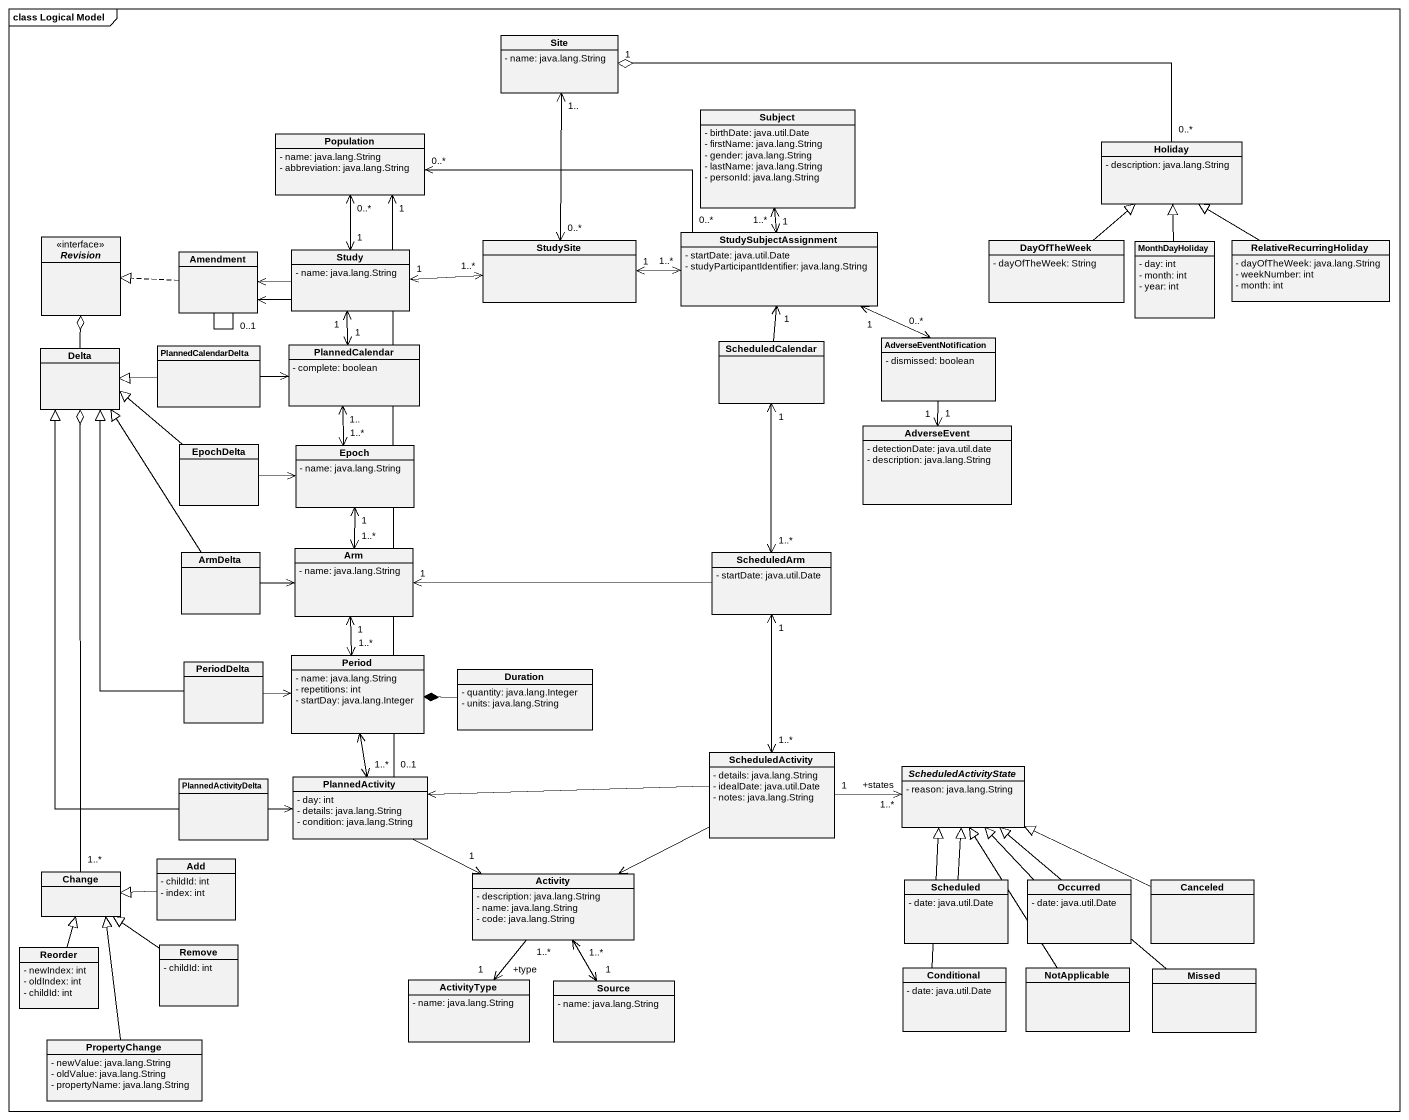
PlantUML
@startuml
mainframe class Logical Model
hide circle
hide empty members
skinparam classAttributeIconSize 0
class Site {
  - name: java.lang.String
}
class Population {
  - name: java.lang.String
  - abbreviation: java.lang.String
}
class Subject {
  - birthDate: java.util.Date
  - firstName: java.lang.String
  - gender: java.lang.String
  - lastName: java.lang.String
  - personId: java.lang.String
}
class Holiday {
  - description: java.lang.String
}
interface Revision <<interface>>
class Amendment
class Study {
  - name: java.lang.String
}
class StudySite
class StudySubjectAssignment {
  - startDate: java.util.Date
  - studyParticipantIdentifier: java.lang.String
}
class DayOfTheWeek {
  - dayOfTheWeek: String
}
class MonthDayHoliday {
  - day: int
  - month: int
  - year: int
}
class RelativeRecurringHoliday {
  - dayOfTheWeek: java.lang.String
  - weekNumber: int
  - month: int
}
class Delta
class PlannedCalendarDelta
class PlannedCalendar {
  - complete: boolean
}
class ScheduledCalendar
class AdverseEventNotification {
  - dismissed: boolean
}
class EpochDelta
class Epoch {
  - name: java.lang.String
}
class AdverseEvent {
  - detectionDate: java.util.date
  - description: java.lang.String
}
class ArmDelta
class Arm {
  - name: java.lang.String
}
class ScheduledArm {
  - startDate: java.util.Date
}
class PeriodDelta
class Period {
  - name: java.lang.String
  - repetitions: int
  - startDay: java.lang.Integer
}
class Duration {
  - quantity: java.lang.Integer
  - units: java.lang.String
}
class ScheduledActivity {
  - details: java.lang.String
  - idealDate: java.util.Date
  - notes: java.lang.String
}
abstract class ScheduledActivityState {
  - reason: java.lang.String
}
class PlannedActivityDelta
class PlannedActivity {
  - day: int
  - details: java.lang.String
  - condition: java.lang.String
}
class Change
class Add {
  - childId: int
  - index: int
}
class Activity {
  - description: java.lang.String
  - name: java.lang.String
  - code: java.lang.String
}
class Scheduled {
  - date: java.util.Date
}
class Occurred {
  - date: java.util.Date
}
class Canceled
class Reorder {
  - newIndex: int
  - oldIndex: int
  - childId: int
}
class "Remove" as Remove_ {
  - childId: int
}
class Conditional {
  - date: java.util.Date
}
class NotApplicable
class Missed
class ActivityType {
  - name: java.lang.String
}
class Source {
  - name: java.lang.String
}
class PropertyChange {
  - newValue: java.lang.String
  - oldValue: java.lang.String
  - propertyName: java.lang.String
}
Site "1.." <--> "0..*" StudySite
Population "0..*" <--> "1" Study
Population "0..*" <-right- "0..*" StudySubjectAssignment
Population "1" <-- "0..1" PlannedActivity
Subject "1" <--> "1..*" StudySubjectAssignment
Holiday "0..*" -left-o "1" Site
Amendment .left.|> Revision
Amendment -- "0..1" Amendment
Study -left-> Amendment
Study -left-> Amendment
Study "1" <-right-> "1..*" StudySite
StudySite "1" <-right-> "1..*" StudySubjectAssignment
DayOfTheWeek -up-|> Holiday
MonthDayHoliday -up-|> Holiday
RelativeRecurringHoliday -up-|> Holiday
Delta -up-o Revision
PlannedCalendarDelta -left-|> Delta
PlannedCalendarDelta -right-> PlannedCalendar
PlannedCalendar "1" <-up-> "1" Study
PlannedCalendar "1.." <--> "1..*" Epoch
ScheduledCalendar -up-> "1" StudySubjectAssignment
AdverseEventNotification "0..*" <-up-> "1" StudySubjectAssignment
EpochDelta -up-|> Delta
EpochDelta -right-> Epoch
Epoch "1" <--> "1..*" Arm
AdverseEvent "1" <-up- "1" AdverseEventNotification
ArmDelta -up-|> Delta
ArmDelta -right-> Arm
Arm "1" <--> "1..*" Period
ScheduledArm "1..*" <-up-> "1" ScheduledCalendar
ScheduledArm -left-> "1" Arm
PeriodDelta -up-|> Delta
PeriodDelta -right-> Period
Period <--> "1..*" PlannedActivity
Duration -left-* Period
ScheduledActivity "1..*" <-up-> "1" ScheduledArm
ScheduledActivity "1" -right-> "+states\n1..*" ScheduledActivityState
ScheduledActivity -left-> Activity
PlannedActivityDelta -up-|> Delta
PlannedActivityDelta -right-> PlannedActivity
PlannedActivity <-right- ScheduledActivity
PlannedActivity -right-> "1" Activity
Change "1..*" -up-o Delta
Add -left-|> Change
Activity "1..*" <--> "1" Source
Scheduled -up-|> ScheduledActivityState
Occurred -up-|> ScheduledActivityState
Canceled -left-|> ScheduledActivityState
Reorder -up-|> Change
Remove_ -up-|> Change
Conditional -up-|> ScheduledActivityState
NotApplicable -up-|> ScheduledActivityState
Missed -up-|> ScheduledActivityState
ActivityType "+type\n1" <-up- "1..*" Activity
PropertyChange -up-|> Change
@enduml
